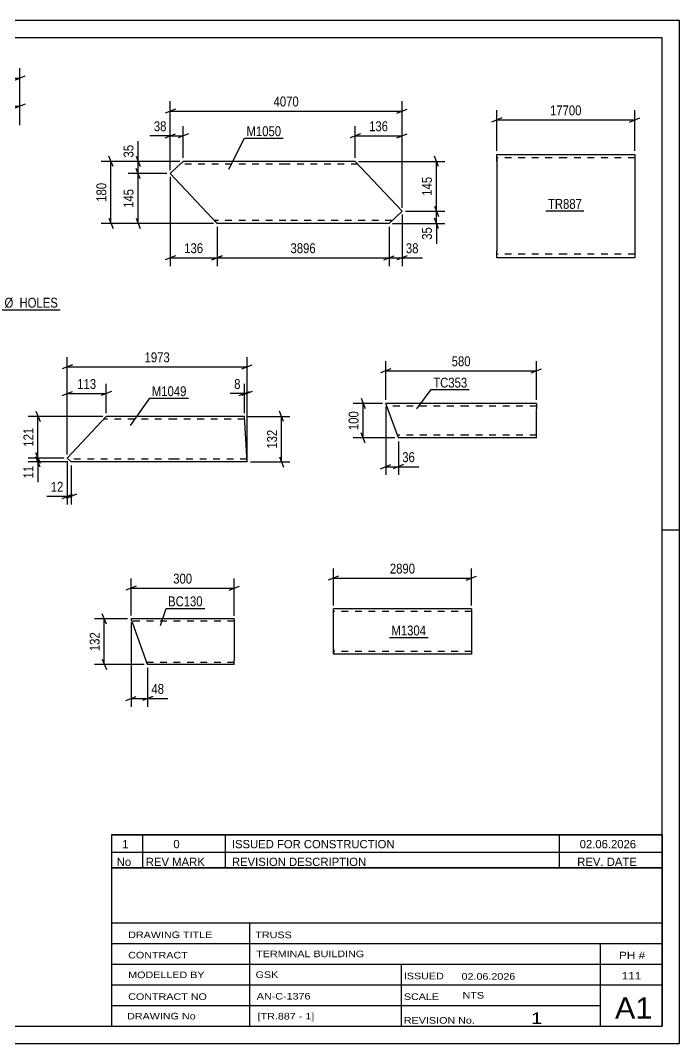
# Model space of a CAD drawing. Header units: millimetres. Extents: x 0 to 420, y 0 to 297.
# Drawn here: x 228.6 to 420, y 0 to 297 of the extents above; entities that cross this region are included whole.
import ezdxf

# ---------------------------------------------------------------- set-up
doc = ezdxf.new("R2010")
doc.units = ezdxf.units.MM
doc.linetypes.add('DXK_LINE_DOT2', pattern=[3.9198, 1.9599, -1.9599])
doc.styles.add('Arial Narrow', font='ARIALN.TTF', dxfattribs={"height": 0.2})

# ---------------------------------------------------------------- blocks, each defined once
blk = doc.blocks.new('Unknown-570388284-1163')
at = {"color": 5, "linetype": 'Continuous'}
for p, q in [((420, 297), (0, 297)), ((420, 0), (420, 297)), ((415, 292), (5, 292)), ((415, 5), (415, 292)), ((420, 149), (415, 149)), ((5, 5), (415, 5)), ((0, 0), (420, 0))]:
    blk.add_line(p, q, dxfattribs=at)
blk = doc.blocks.new('Part-570388284-11697 - 11696')
at = {"color": 2, "linetype": 'Continuous'}
for p, q in [((339.48, 126.2), (319.48, 126.2)), ((319.48, 114.6), (319.48, 126.2)), ((359.58, 126.2), (339.58, 126.2)), ((359.58, 126.2), (359.58, 113)), ((319.48, 114.6), (319.48, 113)), ((339.48, 113), (319.48, 113)), ((359.58, 113), (339.58, 113))]:
    blk.add_line(p, q, dxfattribs=at)
at = {"color": 7, "linetype": 'DXK_LINE_DOT2'}
for p, q in [((339.48, 125.4), (319.48, 125.4)), ((359.58, 125.4), (339.58, 125.4)), ((319.48, 113.12), (319.48, 114.6)), ((319.48, 113.8), (319.48, 113.86)), ((339.48, 113.8), (319.48, 113.8)), ((359.58, 113.8), (339.58, 113.8)), ((359.58, 113.8), (359.58, 113.86))]:
    blk.add_line(p, q, dxfattribs=at)
blk = doc.blocks.new('Part-570388284-13815 - 13811')
at = {"color": 2, "linetype": 'Continuous'}
for p, q in [((358.34, 185.82), (334.7, 185.82)), ((338.34, 175.82), (334.7, 185.82)), ((378.44, 185.82), (358.44, 185.82)), ((378.44, 185.82), (378.44, 184.22)), ((378.44, 177.42), (378.44, 184.22)), ((358.34, 175.82), (338.34, 175.82)), ((378.44, 175.82), (358.44, 175.82)), ((378.44, 175.82), (378.44, 177.42))]:
    blk.add_line(p, q, dxfattribs=at)
at = {"color": 7, "linetype": 'DXK_LINE_DOT2'}
for p, q in [((358.34, 185.02), (334.99, 185.02)), ((378.44, 185.02), (358.44, 185.02)), ((378.44, 185.7), (378.44, 184.22)), ((358.34, 176.62), (338.05, 176.62)), ((338.17, 176.29), (338.34, 175.82)), ((378.44, 176.62), (358.44, 176.62)), ((378.44, 175.82), (378.44, 176.29))]:
    blk.add_line(p, q, dxfattribs=at)
blk = doc.blocks.new('Part-570388284-11707 - 11706')
at = {"color": 2, "linetype": 'Continuous'}
for p, q in [((275.85, 256.1), (274.15, 254.5)), ((305.7, 256.1), (275.85, 256.1)), ((325.8, 256.1), (305.8, 256.1)), ((325.8, 256.1), (339.41, 241.63)), ((274.15, 254.5), (272.1, 252.57)), ((284.2, 239.7), (272.1, 252.57)), ((335.65, 238.1), (339.41, 241.63)), ((285.7, 238.1), (284.2, 239.7)), ((305.7, 238.1), (285.7, 238.1)), ((335.65, 238.1), (305.8, 238.1))]:
    blk.add_line(p, q, dxfattribs=at)
at = {"color": 7, "linetype": 'DXK_LINE_DOT2'}
for p, q in [((275.85, 256.1), (274.8, 255.11)), ((305.7, 255.3), (275, 255.3)), ((326.56, 255.3), (305.8, 255.3)), ((285.59, 238.22), (284.2, 239.7)), ((305.7, 238.9), (284.95, 238.9)), ((336.51, 238.9), (305.8, 238.9))]:
    blk.add_line(p, q, dxfattribs=at)
blk = doc.blocks.new('Part-570388284-13840 - 13839')
at = {"color": 2, "linetype": 'Continuous'}
for p, q in [((290.7, 123.25), (260.7, 123.25)), ((265.51, 110.05), (260.7, 123.25)), ((290.7, 123.25), (290.7, 123.15)), ((290.7, 123.15), (290.7, 122.05)), ((290.7, 122.05), (290.7, 111.25)), ((290.7, 110.05), (265.51, 110.05)), ((290.7, 110.05), (290.7, 111.25))]:
    blk.add_line(p, q, dxfattribs=at)
at = {"color": 7, "linetype": 'DXK_LINE_DOT2'}
for p, q in [((290.7, 122.65), (260.92, 122.65)), ((290.7, 122.89), (290.7, 122.05)), ((290.7, 110.65), (265.29, 110.65)), ((265.38, 110.4), (265.51, 110.05)), ((290.7, 110.14), (290.7, 110.4)), ((290.7, 110.05), (290.7, 110.14))]:
    blk.add_line(p, q, dxfattribs=at)
blk = doc.blocks.new('Part-570388284-11683 - 11682')
at = {"color": 2, "linetype": 'Continuous'}
for p, q in [((242.16, 169.98), (253.51, 182.04)), ((273.51, 182.04), (253.51, 182.04)), ((293.61, 182.04), (273.61, 182.04)), ((294.42, 168.84), (293.61, 182.04)), ((243.36, 168.84), (242.16, 169.98)), ((273.51, 168.84), (243.36, 168.84)), ((294.42, 168.84), (273.61, 168.84))]:
    blk.add_line(p, q, dxfattribs=at)
at = {"color": 7, "linetype": 'DXK_LINE_DOT2'}
for p, q in [((273.51, 181.24), (252.76, 181.24)), ((293.66, 181.24), (273.61, 181.24)), ((273.51, 169.64), (242.51, 169.64)), ((294.37, 169.64), (273.61, 169.64)), ((294.37, 169.64), (294.37, 169.71))]:
    blk.add_line(p, q, dxfattribs=at)
blk = doc.blocks.new('Part-570388284-11863 - 11862')
at = {"color": 2, "linetype": 'Continuous'}
for p, q in [((366.9, 256.11), (366.9, 258.11)), ((366.9, 258.11), (386.9, 258.11)), ((366.9, 256.11), (366.9, 230.11)), ((387, 258.11), (407, 258.11)), ((407, 258.11), (407, 228.11)), ((366.9, 228.11), (366.9, 230.11)), ((386.9, 228.11), (366.9, 228.11)), ((407, 228.11), (387, 228.11))]:
    blk.add_line(p, q, dxfattribs=at)
at = {"color": 7, "linetype": 'DXK_LINE_DOT2'}
for p, q in [((386.9, 257.11), (366.9, 257.11)), ((366.9, 256.82), (366.9, 256.11)), ((407, 257.11), (387, 257.11)), ((366.9, 229.11), (366.9, 229.19)), ((366.9, 229.11), (366.9, 229.19)), ((386.9, 229.11), (366.9, 229.11)), ((407, 229.11), (387, 229.11)), ((407, 229.11), (407, 229.19))]:
    blk.add_line(p, q, dxfattribs=at)
blk = doc.blocks.new('StraightDimension-570388284-11954 - 11696')
at = {"color": 7, "linetype": 'Continuous'}
for p, q in [((319.48, 127.2), (319.48, 137.95)), ((359.58, 127.2), (359.58, 137.95)), ((320.98, 135.7), (317.98, 134.5)), ((319.48, 135.1), (359.58, 135.1)), ((358.08, 134.5), (361.08, 135.7))]:
    blk.add_line(p, q, dxfattribs=at)
at = {"color": 0}
blk.add_wipeout([(343.78, 135.85), (343.78, 140.05), (335.27, 140.05), (335.27, 135.85)], dxfattribs=at)
at = {"color": 3, "style": 'Arial Narrow'}
blk.add_text('2890', height=2.863, dxfattribs=at).set_placement((335.87, 136.45))
blk = doc.blocks.new('StraightDimension-570388284-13866 - 13811')
at = {"color": 7, "linetype": 'Continuous'}
for p, q in [((334.7, 184.82), (334.7, 165.05)), ((338.34, 174.82), (338.34, 165.05)), ((333.2, 166.85), (336.2, 168.05)), ((334.7, 167.45), (338.34, 167.45)), ((339.84, 168.05), (336.84, 166.85))]:
    blk.add_line(p, q, dxfattribs=at)
at = {"color": 0}
blk.add_wipeout([(343.72, 168.2), (343.72, 172.4), (338.86, 172.4), (338.86, 168.2)], dxfattribs=at)
at = {"color": 7, "linetype": 'Continuous'}
blk.add_line((338.34, 167.45), (344.25, 167.45), dxfattribs=at)
blk.add_line((338.34, 167.45), (344.25, 167.45), dxfattribs=at)
at = {"color": 3, "style": 'Arial Narrow'}
blk.add_text('36', height=2.863, dxfattribs=at).set_placement((339.46, 168.8))
blk = doc.blocks.new('StraightDimension-570388284-13886 - 13811')
at = {"color": 7, "linetype": 'Continuous'}
for p, q in [((327.51, 187.32), (328.71, 184.32)), ((333.7, 185.82), (325.26, 185.82)), ((328.11, 175.82), (328.11, 185.82)), ((337.34, 175.82), (325.26, 175.82)), ((328.71, 174.32), (327.51, 177.32))]:
    blk.add_line(p, q, dxfattribs=at)
at = {"color": 0}
blk.add_wipeout([(327.36, 184.17), (323.16, 184.17), (323.16, 177.48), (327.36, 177.48)], dxfattribs=at)
at = {"color": 3, "style": 'Arial Narrow'}
blk.add_text('100', height=2.863, rotation=90.0002, dxfattribs=at).set_placement((326.76, 178.08))
blk = doc.blocks.new('StraightDimension-570388284-13855 - 13811')
at = {"color": 7, "linetype": 'Continuous'}
for p, q in [((334.7, 186.82), (334.7, 198.13)), ((378.44, 186.82), (378.44, 198.13)), ((336.2, 195.88), (333.2, 194.68)), ((334.7, 195.28), (378.44, 195.28)), ((376.94, 194.68), (379.94, 195.88))]:
    blk.add_line(p, q, dxfattribs=at)
at = {"color": 0}
blk.add_wipeout([(359.91, 196.03), (359.91, 200.23), (353.23, 200.23), (353.23, 196.03)], dxfattribs=at)
at = {"color": 3, "style": 'Arial Narrow'}
blk.add_text('580', height=2.863, dxfattribs=at).set_placement((353.83, 196.63))
blk = doc.blocks.new('StraightDimension-570388284-11970 - 11706')
at = {"color": 7, "linetype": 'Continuous'}
for p, q in [((272.1, 253.57), (272.1, 266.36)), ((275.85, 257.1), (275.85, 266.36)), ((270.6, 262.91), (273.6, 264.11)), ((272.1, 263.51), (275.85, 263.51)), ((277.35, 264.11), (274.35, 262.91))]:
    blk.add_line(p, q, dxfattribs=at)
at = {"color": 0}
blk.add_wipeout([(271.57, 264.26), (271.57, 268.46), (266.72, 268.46), (266.72, 264.26)], dxfattribs=at)
at = {"color": 7, "linetype": 'Continuous'}
blk.add_line((272.1, 263.51), (266.19, 263.51), dxfattribs=at)
blk.add_line((272.1, 263.51), (266.19, 263.51), dxfattribs=at)
at = {"color": 3, "style": 'Arial Narrow'}
blk.add_text('38', height=2.863, dxfattribs=at).set_placement((267.32, 264.86))
blk = doc.blocks.new('StraightDimension-570388284-11982 - 11706')
at = {"color": 7, "linetype": 'Continuous'}
for p, q in [((326.8, 256.1), (351.81, 256.1)), ((350.01, 254.6), (348.81, 257.6)), ((349.41, 241.63), (349.41, 256.1)), ((340.41, 241.63), (351.81, 241.63)), ((348.81, 243.13), (350.01, 240.13))]:
    blk.add_line(p, q, dxfattribs=at)
at = {"color": 0}
blk.add_wipeout([(348.66, 252.21), (344.46, 252.21), (344.46, 245.52), (348.66, 245.52)], dxfattribs=at)
at = {"color": 3, "style": 'Arial Narrow'}
blk.add_text('145', height=2.863, rotation=90.0002, dxfattribs=at).set_placement((348.06, 246.12))
blk = doc.blocks.new('StraightDimension-570388284-11974 - 11706')
at = {"color": 7, "linetype": 'Continuous'}
for p, q in [((274.85, 256.1), (259.9, 256.1)), ((262.15, 257.6), (263.35, 254.6)), ((262.75, 252.57), (262.75, 256.1)), ((271.1, 252.57), (259.9, 252.57)), ((263.35, 251.07), (262.15, 254.07))]:
    blk.add_line(p, q, dxfattribs=at)
at = {"color": 0}
blk.add_wipeout([(262, 261.48), (257.8, 261.48), (257.8, 256.62), (262, 256.62)], dxfattribs=at)
at = {"color": 7, "linetype": 'Continuous'}
blk.add_line((262.75, 256.1), (262.75, 262), dxfattribs=at)
blk.add_line((262.75, 256.1), (262.75, 262), dxfattribs=at)
at = {"color": 3, "style": 'Arial Narrow'}
blk.add_text('35', height=2.863, rotation=90.0002, dxfattribs=at).set_placement((261.4, 257.22))
blk = doc.blocks.new('StraightDimension-570388284-11966 - 11706')
at = {"color": 7, "linetype": 'Continuous'}
for p, q in [((325.8, 257.1), (325.8, 266.36)), ((339.41, 242.63), (339.41, 266.36)), ((327.3, 264.11), (324.3, 262.91)), ((325.8, 263.51), (339.41, 263.51)), ((337.91, 262.91), (340.91, 264.11))]:
    blk.add_line(p, q, dxfattribs=at)
at = {"color": 0}
blk.add_wipeout([(335.95, 264.26), (335.95, 268.46), (329.26, 268.46), (329.26, 264.26)], dxfattribs=at)
at = {"color": 3, "style": 'Arial Narrow'}
blk.add_text('136', height=2.863, dxfattribs=at).set_placement((329.86, 264.86))
blk = doc.blocks.new('StraightDimension-570388284-11983 - 11706')
at = {"color": 7, "linetype": 'Continuous'}
for p, q in [((340.41, 241.63), (351.81, 241.63)), ((348.81, 243.13), (350.01, 240.13)), ((349.41, 238.1), (349.41, 241.63)), ((336.65, 238.1), (351.81, 238.1)), ((350.01, 236.6), (348.81, 239.6))]:
    blk.add_line(p, q, dxfattribs=at)
at = {"color": 0}
blk.add_wipeout([(348.66, 237.57), (344.46, 237.57), (344.46, 232.72), (348.66, 232.72)], dxfattribs=at)
at = {"color": 7, "linetype": 'Continuous'}
blk.add_line((349.41, 238.1), (349.41, 232.19), dxfattribs=at)
blk.add_line((349.41, 238.1), (349.41, 232.19), dxfattribs=at)
at = {"color": 3, "style": 'Arial Narrow'}
blk.add_text('35', height=2.863, rotation=90.0002, dxfattribs=at).set_placement((348.06, 233.32))
blk = doc.blocks.new('StraightDimension-570388284-11975 - 11706')
at = {"color": 7, "linetype": 'Continuous'}
for p, q in [((271.1, 252.57), (259.9, 252.57)), ((263.35, 251.07), (262.15, 254.07)), ((262.75, 238.1), (262.75, 252.57)), ((284.7, 238.1), (259.9, 238.1)), ((262.15, 239.6), (263.35, 236.6))]:
    blk.add_line(p, q, dxfattribs=at)
at = {"color": 0}
blk.add_wipeout([(262, 248.67), (257.8, 248.67), (257.8, 241.99), (262, 241.99)], dxfattribs=at)
at = {"color": 3, "style": 'Arial Narrow'}
blk.add_text('145', height=2.863, rotation=90.0002, dxfattribs=at).set_placement((261.4, 242.59))
blk = doc.blocks.new('StraightDimension-570388284-11990 - 11706')
at = {"color": 7, "linetype": 'Continuous'}
for p, q in [((272.1, 253.57), (272.1, 273.54)), ((339.41, 242.63), (339.41, 273.54)), ((273.6, 271.29), (270.6, 270.09)), ((272.1, 270.69), (339.41, 270.69)), ((337.91, 270.09), (340.91, 271.29))]:
    blk.add_line(p, q, dxfattribs=at)
at = {"color": 0}
blk.add_wipeout([(310.01, 271.44), (310.01, 275.64), (301.5, 275.64), (301.5, 271.44)], dxfattribs=at)
at = {"color": 3, "style": 'Arial Narrow'}
blk.add_text('4070', height=2.863, dxfattribs=at).set_placement((302.1, 272.04))
blk = doc.blocks.new('StraightDimension-570388284-13920 - 11706')
at = {"color": 7, "linetype": 'Continuous'}
for p, q in [((339.41, 240.63), (339.41, 225.7)), ((335.65, 237.1), (335.65, 225.7)), ((334.15, 227.5), (337.15, 228.7)), ((340.91, 228.7), (337.91, 227.5)), ((335.65, 228.1), (339.41, 228.1))]:
    blk.add_line(p, q, dxfattribs=at)
at = {"color": 0}
blk.add_wipeout([(344.79, 228.85), (344.79, 233.05), (339.93, 233.05), (339.93, 228.85)], dxfattribs=at)
at = {"color": 7, "linetype": 'Continuous'}
blk.add_line((339.41, 228.1), (345.32, 228.1), dxfattribs=at)
blk.add_line((339.41, 228.1), (345.32, 228.1), dxfattribs=at)
at = {"color": 3, "style": 'Arial Narrow'}
blk.add_text('38', height=2.863, dxfattribs=at).set_placement((340.53, 229.45))
blk = doc.blocks.new('StraightDimension-570388284-14049 - 11706')
at = {"color": 7, "linetype": 'Continuous'}
for p, q in [((274.85, 256.1), (252.03, 256.1)), ((255.48, 254.6), (254.28, 257.6)), ((254.88, 238.1), (254.88, 256.1)), ((284.7, 238.1), (252.03, 238.1)), ((254.28, 239.6), (255.48, 236.6))]:
    blk.add_line(p, q, dxfattribs=at)
at = {"color": 0}
blk.add_wipeout([(254.13, 250.44), (249.93, 250.44), (249.93, 243.76), (254.13, 243.76)], dxfattribs=at)
at = {"color": 3, "style": 'Arial Narrow'}
blk.add_text('180', height=2.863, rotation=90.0002, dxfattribs=at).set_placement((253.53, 244.36))
blk = doc.blocks.new('StraightDimension-570388284-13921 - 11706')
at = {"color": 7, "linetype": 'Continuous'}
for p, q in [((285.7, 237.1), (285.7, 225.7)), ((335.65, 237.1), (335.65, 225.7)), ((287.2, 228.7), (284.2, 227.5)), ((334.15, 227.5), (337.15, 228.7)), ((285.7, 228.1), (335.65, 228.1))]:
    blk.add_line(p, q, dxfattribs=at)
at = {"color": 0}
blk.add_wipeout([(314.94, 228.85), (314.94, 233.05), (306.42, 233.05), (306.42, 228.85)], dxfattribs=at)
at = {"color": 3, "style": 'Arial Narrow'}
blk.add_text('3896', height=2.863, dxfattribs=at).set_placement((307.02, 229.45))
blk = doc.blocks.new('StraightDimension-570388284-13922 - 11706')
at = {"color": 7, "linetype": 'Continuous'}
for p, q in [((272.1, 251.57), (272.1, 225.7)), ((285.7, 237.1), (285.7, 225.7)), ((273.6, 228.7), (270.6, 227.5)), ((284.2, 227.5), (287.2, 228.7)), ((272.1, 228.1), (285.7, 228.1))]:
    blk.add_line(p, q, dxfattribs=at)
at = {"color": 0}
blk.add_wipeout([(282.24, 228.85), (282.24, 233.05), (275.56, 233.05), (275.56, 228.85)], dxfattribs=at)
at = {"color": 3, "style": 'Arial Narrow'}
blk.add_text('136', height=2.863, dxfattribs=at).set_placement((276.16, 229.45))
blk = doc.blocks.new('StraightDimension-570388284-14239 - 13839')
at = {"color": 7, "linetype": 'Continuous'}
for p, q in [((260.7, 122.25), (260.7, 97.77)), ((265.51, 109.05), (265.51, 97.77)), ((259.2, 99.57), (262.2, 100.77)), ((260.7, 100.17), (265.51, 100.17)), ((267.01, 100.77), (264.01, 99.57))]:
    blk.add_line(p, q, dxfattribs=at)
at = {"color": 0}
blk.add_wipeout([(270.89, 100.92), (270.89, 105.12), (266.03, 105.12), (266.03, 100.92)], dxfattribs=at)
at = {"color": 7, "linetype": 'Continuous'}
blk.add_line((265.51, 100.17), (271.41, 100.17), dxfattribs=at)
blk.add_line((265.51, 100.17), (271.41, 100.17), dxfattribs=at)
at = {"color": 3, "style": 'Arial Narrow'}
blk.add_text('48', height=2.863, dxfattribs=at).set_placement((266.63, 101.52))
blk = doc.blocks.new('StraightDimension-570388284-14219 - 13839')
at = {"color": 7, "linetype": 'Continuous'}
for p, q in [((260.7, 124.25), (260.7, 135.04)), ((290.7, 124.15), (290.7, 135.04)), ((262.2, 132.79), (259.2, 131.59)), ((260.7, 132.19), (290.7, 132.19)), ((289.2, 131.59), (292.2, 132.79))]:
    blk.add_line(p, q, dxfattribs=at)
at = {"color": 0}
blk.add_wipeout([(279.05, 132.94), (279.05, 137.14), (272.36, 137.14), (272.36, 132.94)], dxfattribs=at)
at = {"color": 3, "style": 'Arial Narrow'}
blk.add_text('300', height=2.863, dxfattribs=at).set_placement((272.96, 133.54))
blk = doc.blocks.new('StraightDimension-570388284-14257 - 13839')
at = {"color": 7, "linetype": 'Continuous'}
for p, q in [((253.54, 121.75), (252.34, 124.75)), ((259.7, 123.25), (250.09, 123.25)), ((252.94, 110.05), (252.94, 123.25)), ((264.51, 110.05), (250.09, 110.05)), ((252.34, 111.55), (253.54, 108.55))]:
    blk.add_line(p, q, dxfattribs=at)
at = {"color": 0}
blk.add_wipeout([(252.19, 119.99), (247.99, 119.99), (247.99, 113.3), (252.19, 113.3)], dxfattribs=at)
at = {"color": 3, "style": 'Arial Narrow'}
blk.add_text('132', height=2.863, rotation=90.0002, dxfattribs=at).set_placement((251.59, 113.9))
blk = doc.blocks.new('StraightDimension-570388284-11950 - 11682')
at = {"color": 7, "linetype": 'Continuous'}
for p, q in [((242.16, 170.98), (242.16, 199.28)), ((294.42, 169.84), (294.42, 199.28)), ((243.66, 197.03), (240.66, 195.83)), ((242.16, 196.43), (294.42, 196.43)), ((292.92, 195.83), (295.92, 197.03))]:
    blk.add_line(p, q, dxfattribs=at)
at = {"color": 0}
blk.add_wipeout([(272.55, 197.18), (272.55, 201.38), (264.04, 201.38), (264.04, 197.18)], dxfattribs=at)
at = {"color": 3, "style": 'Arial Narrow'}
blk.add_text('1973', height=2.863, dxfattribs=at).set_placement((264.64, 197.78))
blk = doc.blocks.new('StraightDimension-570388284-11924 - 11682')
at = {"color": 7, "linetype": 'Continuous'}
for p, q in [((293.61, 183.04), (293.61, 191.53)), ((294.42, 169.84), (294.42, 191.53)), ((292.11, 188.08), (295.11, 189.28)), ((295.92, 189.28), (292.92, 188.08)), ((293.61, 188.68), (294.42, 188.68))]:
    blk.add_line(p, q, dxfattribs=at)
at = {"color": 0}
blk.add_wipeout([(293.09, 189.43), (293.09, 193.63), (290.06, 193.63), (290.06, 189.43)], dxfattribs=at)
at = {"color": 7, "linetype": 'Continuous'}
blk.add_line((293.61, 188.68), (289.53, 188.68), dxfattribs=at)
blk.add_line((293.61, 188.68), (289.53, 188.68), dxfattribs=at)
at = {"color": 3, "style": 'Arial Narrow'}
blk.add_text('8', height=2.86, dxfattribs=at).set_placement((290.66, 190.03))
blk = doc.blocks.new('StraightDimension-570388284-13677 - 11682')
at = {"color": 7, "linetype": 'Continuous'}
for p, q in [((252.51, 182.04), (230.83, 182.04)), ((233.08, 183.54), (234.28, 180.54)), ((233.68, 169.98), (233.68, 182.04)), ((241.16, 169.98), (230.83, 169.98)), ((234.28, 168.48), (233.08, 171.48))]:
    blk.add_line(p, q, dxfattribs=at)
at = {"color": 0}
blk.add_wipeout([(232.93, 179.35), (228.73, 179.35), (228.73, 172.67), (232.93, 172.67)], dxfattribs=at)
at = {"color": 3, "style": 'Arial Narrow'}
blk.add_text('121', height=2.863, rotation=90.0002, dxfattribs=at).set_placement((232.33, 173.27))
blk = doc.blocks.new('StraightDimension-570388284-11932 - 11682')
at = {"color": 7, "linetype": 'Continuous'}
for p, q in [((242.16, 168.98), (242.16, 156.44)), ((243.36, 167.84), (243.36, 156.44)), ((240.66, 158.24), (243.66, 159.44)), ((244.86, 159.44), (241.86, 158.24)), ((242.16, 158.84), (243.36, 158.84))]:
    blk.add_line(p, q, dxfattribs=at)
at = {"color": 0}
blk.add_wipeout([(241.64, 159.59), (241.64, 163.79), (236.78, 163.79), (236.78, 159.59)], dxfattribs=at)
at = {"color": 7, "linetype": 'Continuous'}
blk.add_line((242.16, 158.84), (236.26, 158.84), dxfattribs=at)
blk.add_line((242.16, 158.84), (236.26, 158.84), dxfattribs=at)
at = {"color": 3, "style": 'Arial Narrow'}
blk.add_text('12', height=2.863, dxfattribs=at).set_placement((237.38, 160.19))
blk = doc.blocks.new('StraightDimension-570388284-11944 - 11682')
at = {"color": 7, "linetype": 'Continuous'}
for p, q in [((294.61, 182.04), (306.82, 182.04)), ((305.02, 180.54), (303.82, 183.54)), ((304.42, 168.84), (304.42, 182.04)), ((303.82, 170.34), (305.02, 167.34)), ((295.42, 168.84), (306.82, 168.84))]:
    blk.add_line(p, q, dxfattribs=at)
at = {"color": 0}
blk.add_wipeout([(303.67, 178.79), (299.47, 178.79), (299.47, 172.1), (303.67, 172.1)], dxfattribs=at)
at = {"color": 3, "style": 'Arial Narrow'}
blk.add_text('132', height=2.863, rotation=90.0002, dxfattribs=at).set_placement((303.07, 172.7))
blk = doc.blocks.new('StraightDimension-570388284-11928 - 11682')
at = {"color": 7, "linetype": 'Continuous'}
for p, q in [((242.16, 170.98), (242.16, 191.53)), ((253.51, 183.04), (253.51, 191.53)), ((240.66, 188.08), (243.66, 189.28)), ((242.16, 188.68), (253.51, 188.68)), ((255.01, 189.28), (252.01, 188.08))]:
    blk.add_line(p, q, dxfattribs=at)
at = {"color": 0}
blk.add_wipeout([(251.18, 189.43), (251.18, 193.63), (244.49, 193.63), (244.49, 189.43)], dxfattribs=at)
at = {"color": 3, "style": 'Arial Narrow'}
blk.add_text('113', height=2.863, dxfattribs=at).set_placement((245.09, 190.03))
blk = doc.blocks.new('StraightDimension-570388284-13678 - 11682')
at = {"color": 7, "linetype": 'Continuous'}
for p, q in [((241.16, 169.98), (230.83, 169.98)), ((233.08, 171.48), (234.28, 168.48)), ((234.28, 167.34), (233.08, 170.34)), ((233.68, 168.84), (233.68, 169.98)), ((242.36, 168.84), (230.83, 168.84))]:
    blk.add_line(p, q, dxfattribs=at)
at = {"color": 0}
blk.add_wipeout([(232.93, 168.32), (228.73, 168.32), (228.73, 163.46), (232.93, 163.46)], dxfattribs=at)
at = {"color": 7, "linetype": 'Continuous'}
blk.add_line((233.68, 168.84), (233.68, 162.94), dxfattribs=at)
blk.add_line((233.68, 168.84), (233.68, 162.94), dxfattribs=at)
at = {"color": 3, "style": 'Arial Narrow'}
blk.add_text('11', height=2.863, rotation=90.0002, dxfattribs=at).set_placement((232.33, 164.06))
blk = doc.blocks.new('StraightDimension-570388284-12116 - 11791')
at = {"color": 7, "linetype": 'Continuous'}
for p, q in [((220.95, 259.58), (220.95, 274.99)), ((228.45, 266.58), (228.45, 274.99)), ((219.45, 271.54), (222.45, 272.74)), ((220.95, 272.14), (228.45, 272.14)), ((229.95, 272.74), (226.95, 271.54))]:
    blk.add_line(p, q, dxfattribs=at)
at = {"color": 0}
blk.add_wipeout([(227.13, 272.89), (227.13, 277.09), (222.28, 277.09), (222.28, 272.89)], dxfattribs=at)
at = {"color": 3, "style": 'Arial Narrow'}
blk.add_text('75', height=2.863, dxfattribs=at).set_placement((222.88, 273.49))
blk = doc.blocks.new('StraightDimension-570388284-12128 - 11791')
at = {"color": 7, "linetype": 'Continuous'}
for p, q in [((198.45, 266.58), (198.45, 283.14)), ((228.45, 266.58), (228.45, 283.14)), ((199.95, 280.89), (196.95, 279.69)), ((198.45, 280.29), (228.45, 280.29)), ((226.95, 279.69), (229.95, 280.89))]:
    blk.add_line(p, q, dxfattribs=at)
at = {"color": 0}
blk.add_wipeout([(216.8, 281.04), (216.8, 285.24), (210.11, 285.24), (210.11, 281.04)], dxfattribs=at)
at = {"color": 3, "style": 'Arial Narrow'}
blk.add_text('300', height=2.863, dxfattribs=at).set_placement((210.71, 281.64))
blk = doc.blocks.new('StraightDimension-570388284-12208 - 11862')
at = {"color": 7, "linetype": 'Continuous'}
for p, q in [((366.9, 259.11), (366.9, 270.96)), ((407, 259.11), (407, 270.96)), ((368.4, 268.71), (365.4, 267.51)), ((366.9, 268.11), (407, 268.11)), ((405.5, 267.51), (408.5, 268.71))]:
    blk.add_line(p, q, dxfattribs=at)
at = {"color": 0}
blk.add_wipeout([(392.12, 268.86), (392.12, 273.06), (381.78, 273.06), (381.78, 268.86)], dxfattribs=at)
at = {"color": 3, "style": 'Arial Narrow'}
blk.add_text('17700', height=2.863, dxfattribs=at).set_placement((382.38, 269.46))
blk = doc.blocks.new('Mark-570388284-12217 - 11696')
at = {"color": 0}
blk.add_wipeout([(346.38, 118.47), (346.38, 121.47), (336.33, 121.47), (336.33, 118.47)], dxfattribs=at)
blk.add_wipeout([(346.38, 118.47), (346.38, 121.47), (336.33, 121.47), (336.33, 118.47)], dxfattribs=at)
at = {"color": 30, "linetype": 'Continuous'}
blk.add_line((335.73, 117.87), (346.98, 117.87), dxfattribs=at)
at = {"color": 3, "style": 'Arial Narrow'}
blk.add_text('M1304', height=2.863, dxfattribs=at).set_placement((336.33, 118.47))
blk = doc.blocks.new('Unknown-570388284-14338')
at = {"color": 7, "linetype": 'Continuous'}
for p, q in [((255, 51.05), (255, 5)), ((255, 51.05), (415, 51.05)), ((415, 51), (415, 5)), ((255, 35), (415, 35)), ((295.14, 35), (295.14, 5)), ((255, 29), (415, 29)), ((397, 5.05), (397, 29.05)), ((255, 23), (415, 23)), ((339.14, 23), (339.14, 5)), ((255, 17), (415, 17)), ((255, 11), (397, 11)), ((255, 5), (415, 5))]:
    blk.add_line(p, q, dxfattribs=at)
at = {"color": 7, "style": 'Arial Narrow'}
for s, height, width, p in [('DRAWING TITLE', 1.9089, 1.425378, (259.88, 30.61)), ('TRUSS', 1.909, 1.425378, (296.81, 30.59)), ('TERMINAL BUILDING', 1.9089, 1.425378, (297.06, 25.07)), ('CONTRACT', 1.909, 1.425378, (259.88, 24.71)), ('MODELLED BY', 1.9089, 1.425378, (259.88, 18.98)), ('GSK', 1.909, 1.425378, (296.88, 19.04)), ('ISSUED', 1.909, 1.425378, (339.94, 18.64)), ('02.06.2026', 1.909, 1.425378, (356.69, 18.52)), ('CONTRACT NO', 1.9089, 1.425378, (259.88, 12.66)), ('AN-C-1376', 1.909, 1.425378, (297.23, 12.78)), ('SCALE', 1.909, 1.425378, (339.94, 12.65)), ('A1', 6.204, 1.25, (401.24, 7.2)), ('DRAWING No', 1.909, 1.425378, (259.56, 7)), ('[TR.887 - 1]', 1.9089, 1.425378, (297.46, 6.99)), ('1', 3.34, 1.5, (376.91, 5.68)), ('REVISION No.', 1.9089, 1.425378, (339.94, 5.77))]:
    blk.add_text(s, height=height, dxfattribs=dict(at, width=width)).set_placement(p)
at = {"color": 7, "linetype": 'Continuous', "style": 'Arial Narrow'}
for s, height, width, p in [('PH #', 2.1, 1.42538, (402.4, 24.55)), ('111', 2.1, 1.42538, (403.19, 18.65)), ('NTS', 1.909, 1.425378, (357, 13.05))]:
    blk.add_text(s, height=height, dxfattribs=dict(at, width=width)).set_placement(p)
blk = doc.blocks.new('Unknown-570388284-14339')
at = {"color": 7, "linetype": 'Continuous'}
for p, q in [((255, 60.55), (415, 60.55)), ((415, 60.55), (255, 60.55)), ((255, 60.55), (255, 55.55)), ((264, 60.55), (264, 55.55)), ((288, 60.55), (288, 55.55)), ((385, 60.55), (385, 55.55)), ((415, 60.55), (415, 55.55)), ((255, 55.55), (415, 55.55)), ((255, 55.55), (255, 51.05)), ((255, 55.55), (415, 55.55)), ((264, 55.55), (264, 51.05)), ((288, 55.55), (288, 51.05)), ((385, 55.55), (385, 51.05)), ((415, 55.55), (415, 51.05)), ((415, 51.05), (255, 51.05))]:
    blk.add_line(p, q, dxfattribs=at)
at = {"color": 7, "linetype": 'Continuous', "style": 'Arial Narrow'}
for s, height, width, p in [('1', 2.39, 1.196471, (258.16, 56.7)), ('0', 2.39, 1.196471, (273, 56.7)), ('ISSUED FOR CONSTRUCTION', 2.3861, 1.196471, (290, 56.7)), ('02.06.2026', 2.386, 1.196471, (391, 56.7)), ('No', 2.386, 1.2, (256.54, 51.55)), ('REV MARK', 2.386, 1.2, (265, 51.55)), ('REVISION DESCRIPTION', 2.3861, 1.2, (290, 51.55)), ('REV. DATE', 2.386, 1.2, (390.28, 51.55))]:
    blk.add_text(s, height=height, dxfattribs=dict(at, width=width)).set_placement(p)
blk = doc.blocks.new('Mark-570388284-13910 - 13811')
at = {"color": 0}
blk.add_wipeout([(358.35, 190.42), (358.35, 193.42), (348.48, 193.42), (348.48, 190.42)], dxfattribs=at)
blk.add_wipeout([(358.35, 190.42), (358.35, 193.42), (348.48, 193.42), (348.48, 190.42)], dxfattribs=at)
at = {"color": 30, "linetype": 'Continuous'}
for p, q in [((343.74, 184.29), (347.88, 189.82)), ((347.88, 189.82), (358.95, 189.82))]:
    blk.add_line(p, q, dxfattribs=at)
at = {"color": 3, "style": 'Arial Narrow'}
blk.add_text('TC353', height=2.863, dxfattribs=at).set_placement((348.48, 190.42))
blk = doc.blocks.new('Mark-570388284-12220 - 11706')
at = {"color": 0}
blk.add_wipeout([(304.31, 263.42), (304.31, 266.42), (294.25, 266.42), (294.25, 263.42)], dxfattribs=at)
blk.add_wipeout([(304.31, 263.42), (304.31, 266.42), (294.25, 266.42), (294.25, 263.42)], dxfattribs=at)
at = {"color": 30, "linetype": 'Continuous'}
for p, q in [((289.12, 253.79), (293.65, 262.82)), ((293.65, 262.82), (304.91, 262.82))]:
    blk.add_line(p, q, dxfattribs=at)
at = {"color": 3, "style": 'Arial Narrow'}
blk.add_text('M1050', height=2.863, dxfattribs=at).set_placement((294.25, 263.42))
blk = doc.blocks.new('Mark-570388284-14229 - 13839')
at = {"color": 0}
blk.add_wipeout([(281.51, 126.94), (281.51, 129.94), (271.46, 129.94), (271.46, 126.94)], dxfattribs=at)
blk.add_wipeout([(281.51, 126.94), (281.51, 129.94), (271.46, 129.94), (271.46, 126.94)], dxfattribs=at)
at = {"color": 30, "linetype": 'Continuous'}
for p, q in [((269.26, 121.34), (270.86, 126.34)), ((270.86, 126.34), (282.11, 126.34))]:
    blk.add_line(p, q, dxfattribs=at)
at = {"color": 3, "style": 'Arial Narrow'}
blk.add_text('BC130', height=2.863, dxfattribs=at).set_placement((271.46, 126.94))
blk = doc.blocks.new('Mark-570388284-12214 - 11682')
at = {"color": 0}
blk.add_wipeout([(276.81, 187.94), (276.81, 190.94), (266.76, 190.94), (266.76, 187.94)], dxfattribs=at)
blk.add_wipeout([(276.81, 187.94), (276.81, 190.94), (266.76, 190.94), (266.76, 187.94)], dxfattribs=at)
at = {"color": 30, "linetype": 'Continuous'}
for p, q in [((260.52, 179.44), (266.16, 187.34)), ((266.16, 187.34), (277.41, 187.34))]:
    blk.add_line(p, q, dxfattribs=at)
at = {"color": 3, "style": 'Arial Narrow'}
blk.add_text('M1049', height=2.863, dxfattribs=at).set_placement((266.76, 187.94))
blk = doc.blocks.new('Mark-570388284-12248 - 11791')
at = {"color": 0}
blk.add_wipeout([(215.77, 213.63), (215.77, 216.63), (213.94, 216.63), (213.94, 213.63)], dxfattribs=at)
blk.add_wipeout([(215.77, 213.63), (215.77, 216.63), (213.94, 216.63), (213.94, 213.63)], dxfattribs=at)
at = {"color": 7, "linetype": 'Continuous'}
blk.add_line((205.95, 228.58), (213.34, 213.03), dxfattribs=at)
at = {"color": 0}
blk.add_wipeout([(218.5, 213.63), (218.5, 216.63), (216.67, 216.63), (216.67, 213.63)], dxfattribs=at)
blk.add_wipeout([(218.5, 213.63), (218.5, 216.63), (216.67, 216.63), (216.67, 213.63)], dxfattribs=at)
at = {"color": 3, "style": 'Arial Narrow'}
blk.add_text('4', height=2.86, dxfattribs=at).set_placement((213.94, 213.63))
at = {"color": 0}
blk.add_wipeout([(223.05, 213.63), (223.05, 216.63), (219.4, 216.63), (219.4, 213.63)], dxfattribs=at)
blk.add_wipeout([(223.05, 213.63), (223.05, 216.63), (219.4, 216.63), (219.4, 213.63)], dxfattribs=at)
at = {"color": 3, "style": 'Arial Narrow'}
blk.add_text('#', height=2.86, dxfattribs=at).set_placement((216.67, 213.63))
at = {"color": 0}
blk.add_wipeout([(239.48, 213.63), (239.48, 216.63), (223.95, 216.63), (223.95, 213.63)], dxfattribs=at)
blk.add_wipeout([(239.48, 213.63), (239.48, 216.63), (223.95, 216.63), (223.95, 213.63)], dxfattribs=at)
at = {"color": 7, "linetype": 'Continuous'}
blk.add_line((213.34, 213.03), (240.08, 213.03), dxfattribs=at)
at = {"color": 3, "style": 'Arial Narrow'}
for s, p in [('33', (219.4, 213.63)), ('Ø  HOLES', (223.95, 213.63))]:
    blk.add_text(s, height=2.863, dxfattribs=at).set_placement(p)
blk = doc.blocks.new('Mark-570388284-12262 - 11862')
at = {"color": 0}
blk.add_wipeout([(391.65, 242.31), (391.65, 245.31), (381.79, 245.31), (381.79, 242.31)], dxfattribs=at)
blk.add_wipeout([(391.65, 242.31), (391.65, 245.31), (381.79, 245.31), (381.79, 242.31)], dxfattribs=at)
at = {"color": 30, "linetype": 'Continuous'}
blk.add_line((381.19, 241.71), (392.25, 241.71), dxfattribs=at)
at = {"color": 3, "style": 'Arial Narrow'}
blk.add_text('TR887', height=2.863, dxfattribs=at).set_placement((381.79, 242.31))

msp = doc.modelspace()

# ---------------------------------------------------------------- block references
for name in ['Unknown-570388284-1163', 'Part-570388284-11707 - 11706', 'Part-570388284-11863 - 11862', 'Part-570388284-13815 - 13811', 'Part-570388284-11683 - 11682', 'Part-570388284-11697 - 11696', 'Part-570388284-13840 - 13839', 'Unknown-570388284-14339', 'Unknown-570388284-14338']:
    msp.add_blockref(name, (0, 0))

# ---------------------------------------------------------------- next in the draw order: block references
for name in ['StraightDimension-570388284-12116 - 11791', 'StraightDimension-570388284-12208 - 11862', 'StraightDimension-570388284-11970 - 11706', 'StraightDimension-570388284-11982 - 11706', 'Mark-570388284-12262 - 11862', 'Mark-570388284-12248 - 11791', 'StraightDimension-570388284-11950 - 11682', 'StraightDimension-570388284-13866 - 13811', 'StraightDimension-570388284-11954 - 11696', 'StraightDimension-570388284-14219 - 13839', 'StraightDimension-570388284-14239 - 13839', 'Mark-570388284-12217 - 11696']:
    msp.add_blockref(name, (0, 0))

# ---------------------------------------------------------------- next in the draw order: block references
for name in ['StraightDimension-570388284-12128 - 11791', 'StraightDimension-570388284-11966 - 11706', 'StraightDimension-570388284-11974 - 11706', 'StraightDimension-570388284-11924 - 11682', 'Mark-570388284-12214 - 11682', 'StraightDimension-570388284-13886 - 13811', 'StraightDimension-570388284-13677 - 11682', 'Mark-570388284-14229 - 13839', 'StraightDimension-570388284-14257 - 13839']:
    msp.add_blockref(name, (0, 0))

# ---------------------------------------------------------------- next in the draw order: block references
for name in ['StraightDimension-570388284-11975 - 11706', 'StraightDimension-570388284-11983 - 11706', 'StraightDimension-570388284-13855 - 13811', 'StraightDimension-570388284-11928 - 11682', 'StraightDimension-570388284-11944 - 11682', 'StraightDimension-570388284-11932 - 11682']:
    msp.add_blockref(name, (0, 0))

# ---------------------------------------------------------------- next in the draw order: block references
for name in ['StraightDimension-570388284-11990 - 11706', 'StraightDimension-570388284-13920 - 11706', 'Mark-570388284-13910 - 13811', 'StraightDimension-570388284-13678 - 11682']:
    msp.add_blockref(name, (0, 0))

# ---------------------------------------------------------------- next in the draw order: block references
for name in ['Mark-570388284-12220 - 11706', 'StraightDimension-570388284-14049 - 11706']:
    msp.add_blockref(name, (0, 0))

# ---------------------------------------------------------------- next in the draw order: block references
msp.add_blockref('StraightDimension-570388284-13921 - 11706', (0, 0))

# ---------------------------------------------------------------- next in the draw order: block references
msp.add_blockref('StraightDimension-570388284-13922 - 11706', (0, 0))

doc.saveas('drawing.dxf')
